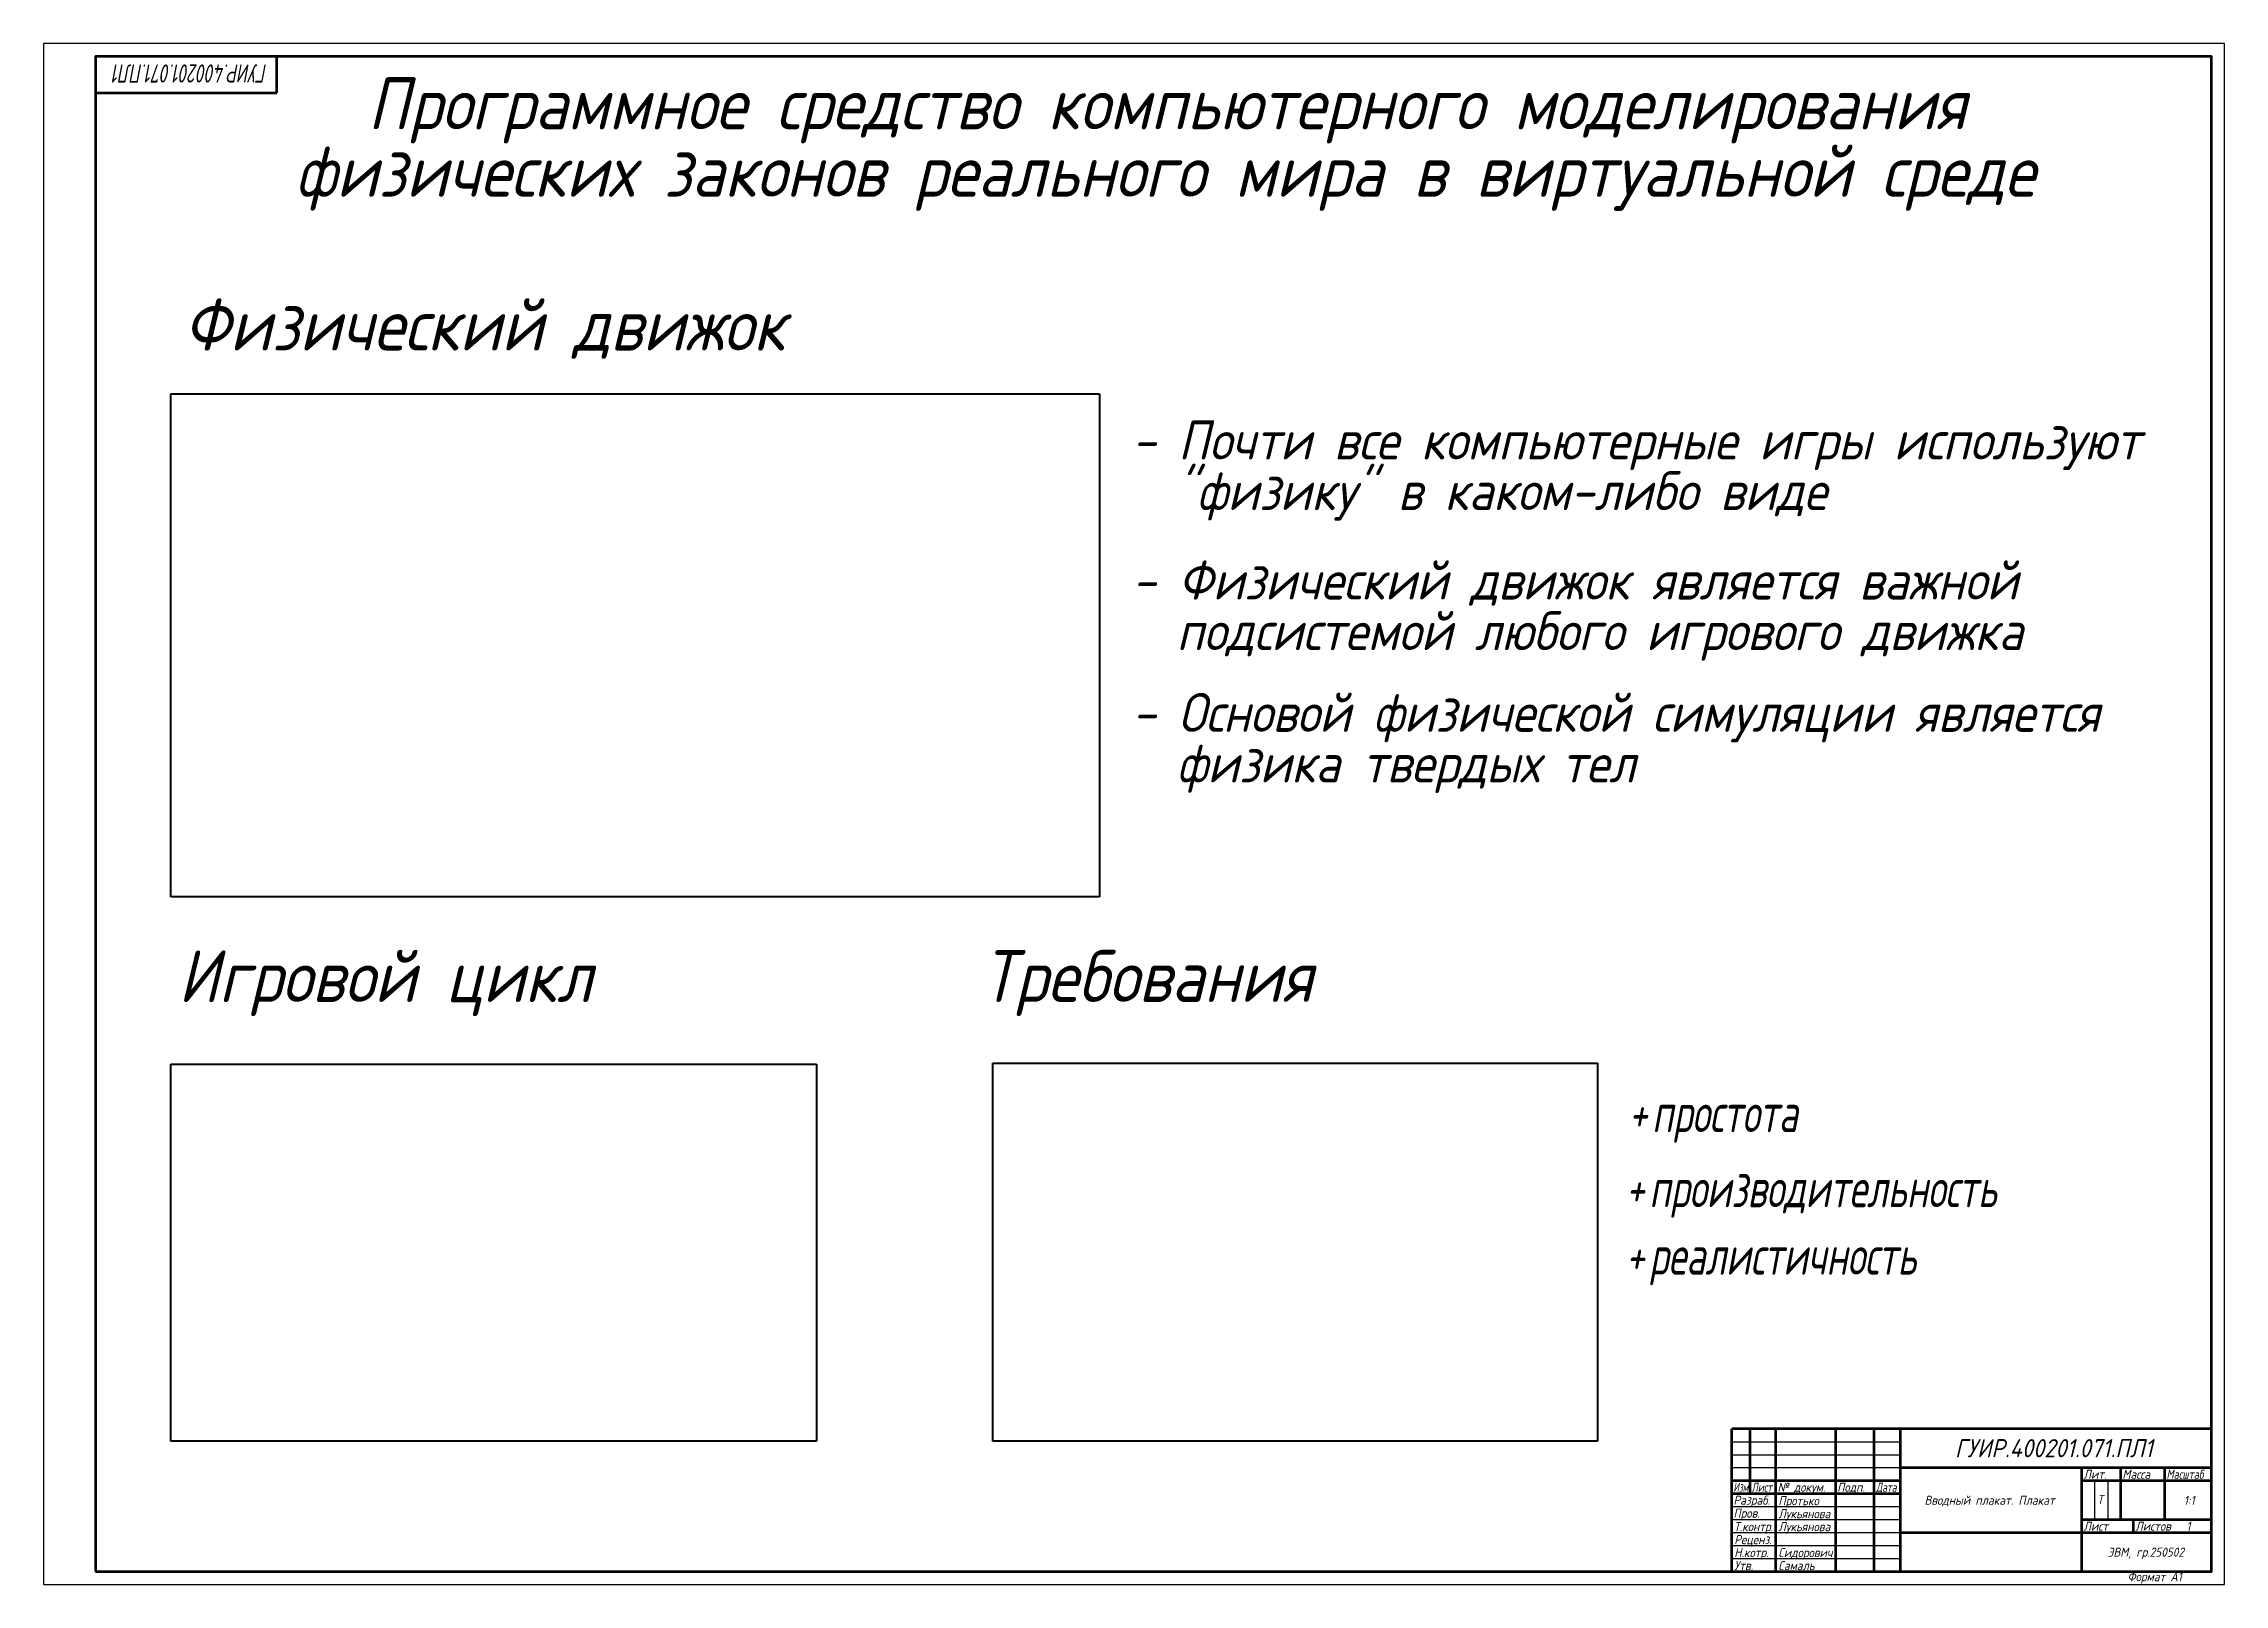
# Model space of a CAD drawing. Header units: millimetres. Extents: x 0 to 841, y 0 to 594.
import ezdxf

# ---------------------------------------------------------------- set-up
doc = ezdxf.new("R2010")
doc.units = ezdxf.units.MM
doc.header["$LTSCALE"] = 0.5
doc.layers.get('Defpoints').update_dxf_attribs({"color": 5})
doc.styles.get("Standard").update_dxf_attribs({"font": 'ISOCPEUI.TTF', "width": 0.9})
picture_1 = doc.add_image_def('image1.png', size_in_pixel=(2762, 1495))
picture_2 = doc.add_image_def('image2.jpg', size_in_pixel=(600, 350))
picture_3 = doc.add_image_def('image3.jpg', size_in_pixel=(1920, 1200))

msp = doc.modelspace()

# ---------------------------------------------------------------- linework, layer by layer
at = {"lineweight": 20}
for p, q in [((0, 0), (0, 594)), ((0, 594), (841, 594)), ((841, 594), (841, 0)), ((841, 0), (0, 0))]:
    msp.add_line(p, q, dxfattribs=at)
at = {"lineweight": 60}
for p, q in [((90, 575), (90, 589)), ((20, 575), (90, 575))]:
    msp.add_line(p, q, dxfattribs=at)
at = {"color": 7, "linetype": 'Continuous', "lineweight": 60}
for p, q in [((836, 60), (651, 60)), ((651, 5), (651, 60)), ((658, 60), (658, 35)), ((668, 5), (668, 60)), ((691, 60), (691, 5)), ((706, 5), (706, 60)), ((716, 60), (716, 5)), ((716, 45), (836, 45)), ((786, 5), (786, 45)), ((801, 45), (801, 25)), ((818, 25), (818, 45)), ((651, 40), (716, 40)), ((651, 35), (716, 35)), ((786, 40), (836, 40)), ((716, 20), (836, 20)), ((786, 25), (836, 25)), ((806, 20), (806, 25))]:
    msp.add_line(p, q, dxfattribs=at)
at = {"color": 7, "linetype": 'Continuous', "lineweight": -3}
for p, q in [((651, 55), (716, 55)), ((651, 50), (716, 50)), ((651, 45), (716, 45)), ((791, 25), (791, 40)), ((796, 40), (796, 25)), ((651, 30), (716, 30)), ((651, 25), (716, 25)), ((651, 20), (716, 20)), ((651, 15), (716, 15)), ((651, 10), (716, 10))]:
    msp.add_line(p, q, dxfattribs=at)
at = {"color": 7, "linetype": 'Continuous'}
msp.add_line((786, 45), (786, 40), dxfattribs=at)
at = {"color": 7, "linetype": 'Continuous', "lineweight": 60}
msp.add_lwpolyline([(20, 5), (836, 5), (836, 589), (20, 589)], close=True, dxfattribs=at)
at = {"layer": 'Defpoints'}
msp.add_lwpolyline([(0, 0), (841, 0), (841, 594), (0, 594)], close=True, dxfattribs=at)

# ---------------------------------------------------------------- texts
at = {"lineweight": 40, "width": 0.9}
for s, height, p in [('Программное средство компьютерного моделирования', 20, (125, 560.95)), ('физических законов реального мира в виртуальной среде', 20, (97, 534.95)), ('Физический движок', 20, (54, 475.67)), ('- Почти все компьютерные игры используют', 15, (419.75, 433.67)), ('  "физику" в каком-либо виде', 15, (419.75, 414.17)), ('- Физический движок является важной', 15, (419.75, 379.67)), ('  подсистемой любого игрового движка', 15, (419.75, 360.17)), ('- Основой физической симуляции является', 15, (419.75, 328.67)), ('  физика твердых тел ', 15, (419.75, 309.17)), ('Игровой цикл', 20, (51.86, 224.51)), ('Требования', 20, (361.81, 224.54))]:
    msp.add_text(s, height=height, dxfattribs=at).set_placement(p)
at = {"color": 7, "linetype": 'Continuous', "lineweight": -3}
for s, width, p in [('Лит.', 0.9, (786.67, 40.7)), ('Масса', 0.9, (801.67, 40.7)), ('Масштаб', 0.8, (818.67, 40.7)), ('Изм.', 0.7, (651.67, 35.7)), ('Разраб.', 0.9, (651.67, 30.7)), ('Лист', 0.75, (658.67, 35.7)), ('№ докум.', 0.9, (668.67, 35.7)), ('Подп.', 0.9, (691.67, 35.7)), ('Дата', 0.75, (706.67, 35.7)), ('Пров.', 0.9, (651.67, 25.7)), ('Лист', 0.9, (786.67, 20.7)), ('Листов   1', 0.9, (806.67, 20.7))]:
    msp.add_text(s, height=3.5, dxfattribs=dict(at, width=width)).set_placement(p)
at = {"width": 0.9}
msp.add_text('Т', height=3.5, dxfattribs=at).set_placement((792, 31))
at = {"color": 7, "linetype": 'Continuous', "lineweight": 70, "width": 0.9}
msp.add_text('Формат А1', height=3.5, dxfattribs=at).set_placement((803.66, 1.2))
at = {"lineweight": 40, "insert": (91, 579), "char_height": 7, "attachment_point": 1, "rotation": 180}
msp.add_mtext_dynamic_manual_height_columns('\\pi4.74621;{\\fISOCPEUR|b0|i1|c204|p34;\\W0.7;ГУИР\\fISOCPEUR|b0|i1|c0|p34;.400201.0\\fISOCPEUR|b0|i1|c204|p34;7\\fISOCPEUR|b0|i1|c0|p34;1.\\fISOCPEUR|b0|i1|c204|p34;ПЛ\\fISOCPEUR|b0|i1|c0|p34;1}', width=70, gutter_width=65, heights=[0], dxfattribs=at)
at = {"lineweight": 40, "attachment_point": 1}
for s, width, heights, insert, char_height in [('{\\W0.7;+}', 179.0061, [45.85], (611.3, 189.35), 15), ('{\\fISOCPEUR|b0|i1|c204|p34;\\W0.7;простота}', 179.0061, [45.85], (620.3, 189.35), 15), ('{\\W0.7;+}', 179.0061, [45.85], (610.22, 160.39), 15), ('{\\fISOCPEUR|b0|i1|c204|p34;\\W0.7;производительность}', 179.0061, [45.85], (619.22, 160.39), 15), ('{\\W0.7;+}', 179.0061, [45.85], (610.22, 134.39), 15), ('{\\fISOCPEUR|b0|i1|c204|p34;\\W0.7;реалистичность}', 179.0061, [45.85], (619.22, 134.39), 15), ('\\pi21.10227;{\\fISOCPEUR|b0|i1|c204|p34;ГУИР}.400201.071.{\\fISOCPEUR|b0|i1|c204|p34;ПЛ}1', 120, [0], (716, 56), 7)]:
    msp.add_mtext_dynamic_manual_height_columns(s, width=width, gutter_width=65, heights=heights, dxfattribs=dict(at, insert=insert, char_height=char_height))
at = {"char_height": 3.5, "attachment_point": 1}
for s, width, gutter_width, insert in [('{\\fISOCPEUR|b0|i1|c204|p34;Протько}', 23, 15, (669, 34)), ('\\P\\pi9.34659;{\\fISOCPEUR|b0|i1|c204|p34;Вводный} {\\fISOCPEUR|b0|i1|c204|p34;плакат}. {\\fISOCPEUR|b0|i1|c204|p34;Плакат}', 70, 20, (716, 40)), ('\\pi9;\\P\\pi7.35341;1:1', 18, 15, (818, 40)), ('{\\fISOCPEUR|b0|i1|c204|p34;Лукьянова}', 23, 15, (669, 29)), ('{\\fISOCPEUR|b0|i1|c204|p34;Реценз}.', 17, 15, (652, 19)), ('\\pi0.86364;{\\fISOCPEUR|b0|i1|c204|p34;Т}.{\\fISOCPEUR|b0|i1|c204|p34;контр}.', 17, 15, (651, 24)), ('{\\fISOCPEUR|b0|i1|c204|p34;Лукьянова}', 23, 15, (669, 24)), ('{\\fISOCPEUR|b0|i1|c204|p34;Утв}.', 17, 15, (652, 9)), ('{\\fISOCPEUR|b0|i1|c204|p34;Н}.{\\fISOCPEUR|b0|i1|c204|p34;котр}.', 17, 15, (652, 14)), ('{\\fISOCPEUR|b0|i1|c204|p34;Сидорович}', 23, 15, (669, 14)), ('{\\fISOCPEUR|b0|i1|c204|p34;Самаль}', 23, 15, (669, 9)), ('\\pi25;\\P\\pi9.94205;{\\fISOCPEUR|b0|i1|c204|p34;ЭВМ}, {\\fISOCPEUR|b0|i1|c204|p34;гр}.250502', 50, 20, (786, 20))]:
    msp.add_mtext_dynamic_manual_height_columns(s, width=width, gutter_width=gutter_width, heights=[0], dxfattribs=dict(at, insert=insert))

# ---------------------------------------------------------------- pictures from other files: only their frames are drawn
at = {"lineweight": 40}
image = msp.add_image(picture_1, insert=(49, 265.09), size_in_units=(358.25, 193.91), dxfattribs=at)
image.dxf.flags = 7
image = msp.add_image(picture_2, insert=(49, 55.21), size_in_units=(249.05, 145.28), dxfattribs=at)
image.dxf.flags = 7
image = msp.add_image(picture_3, insert=(366, 55.21), size_in_units=(233.26, 145.79), dxfattribs=at)
image.dxf.flags = 7

doc.saveas('drawing.dxf')
